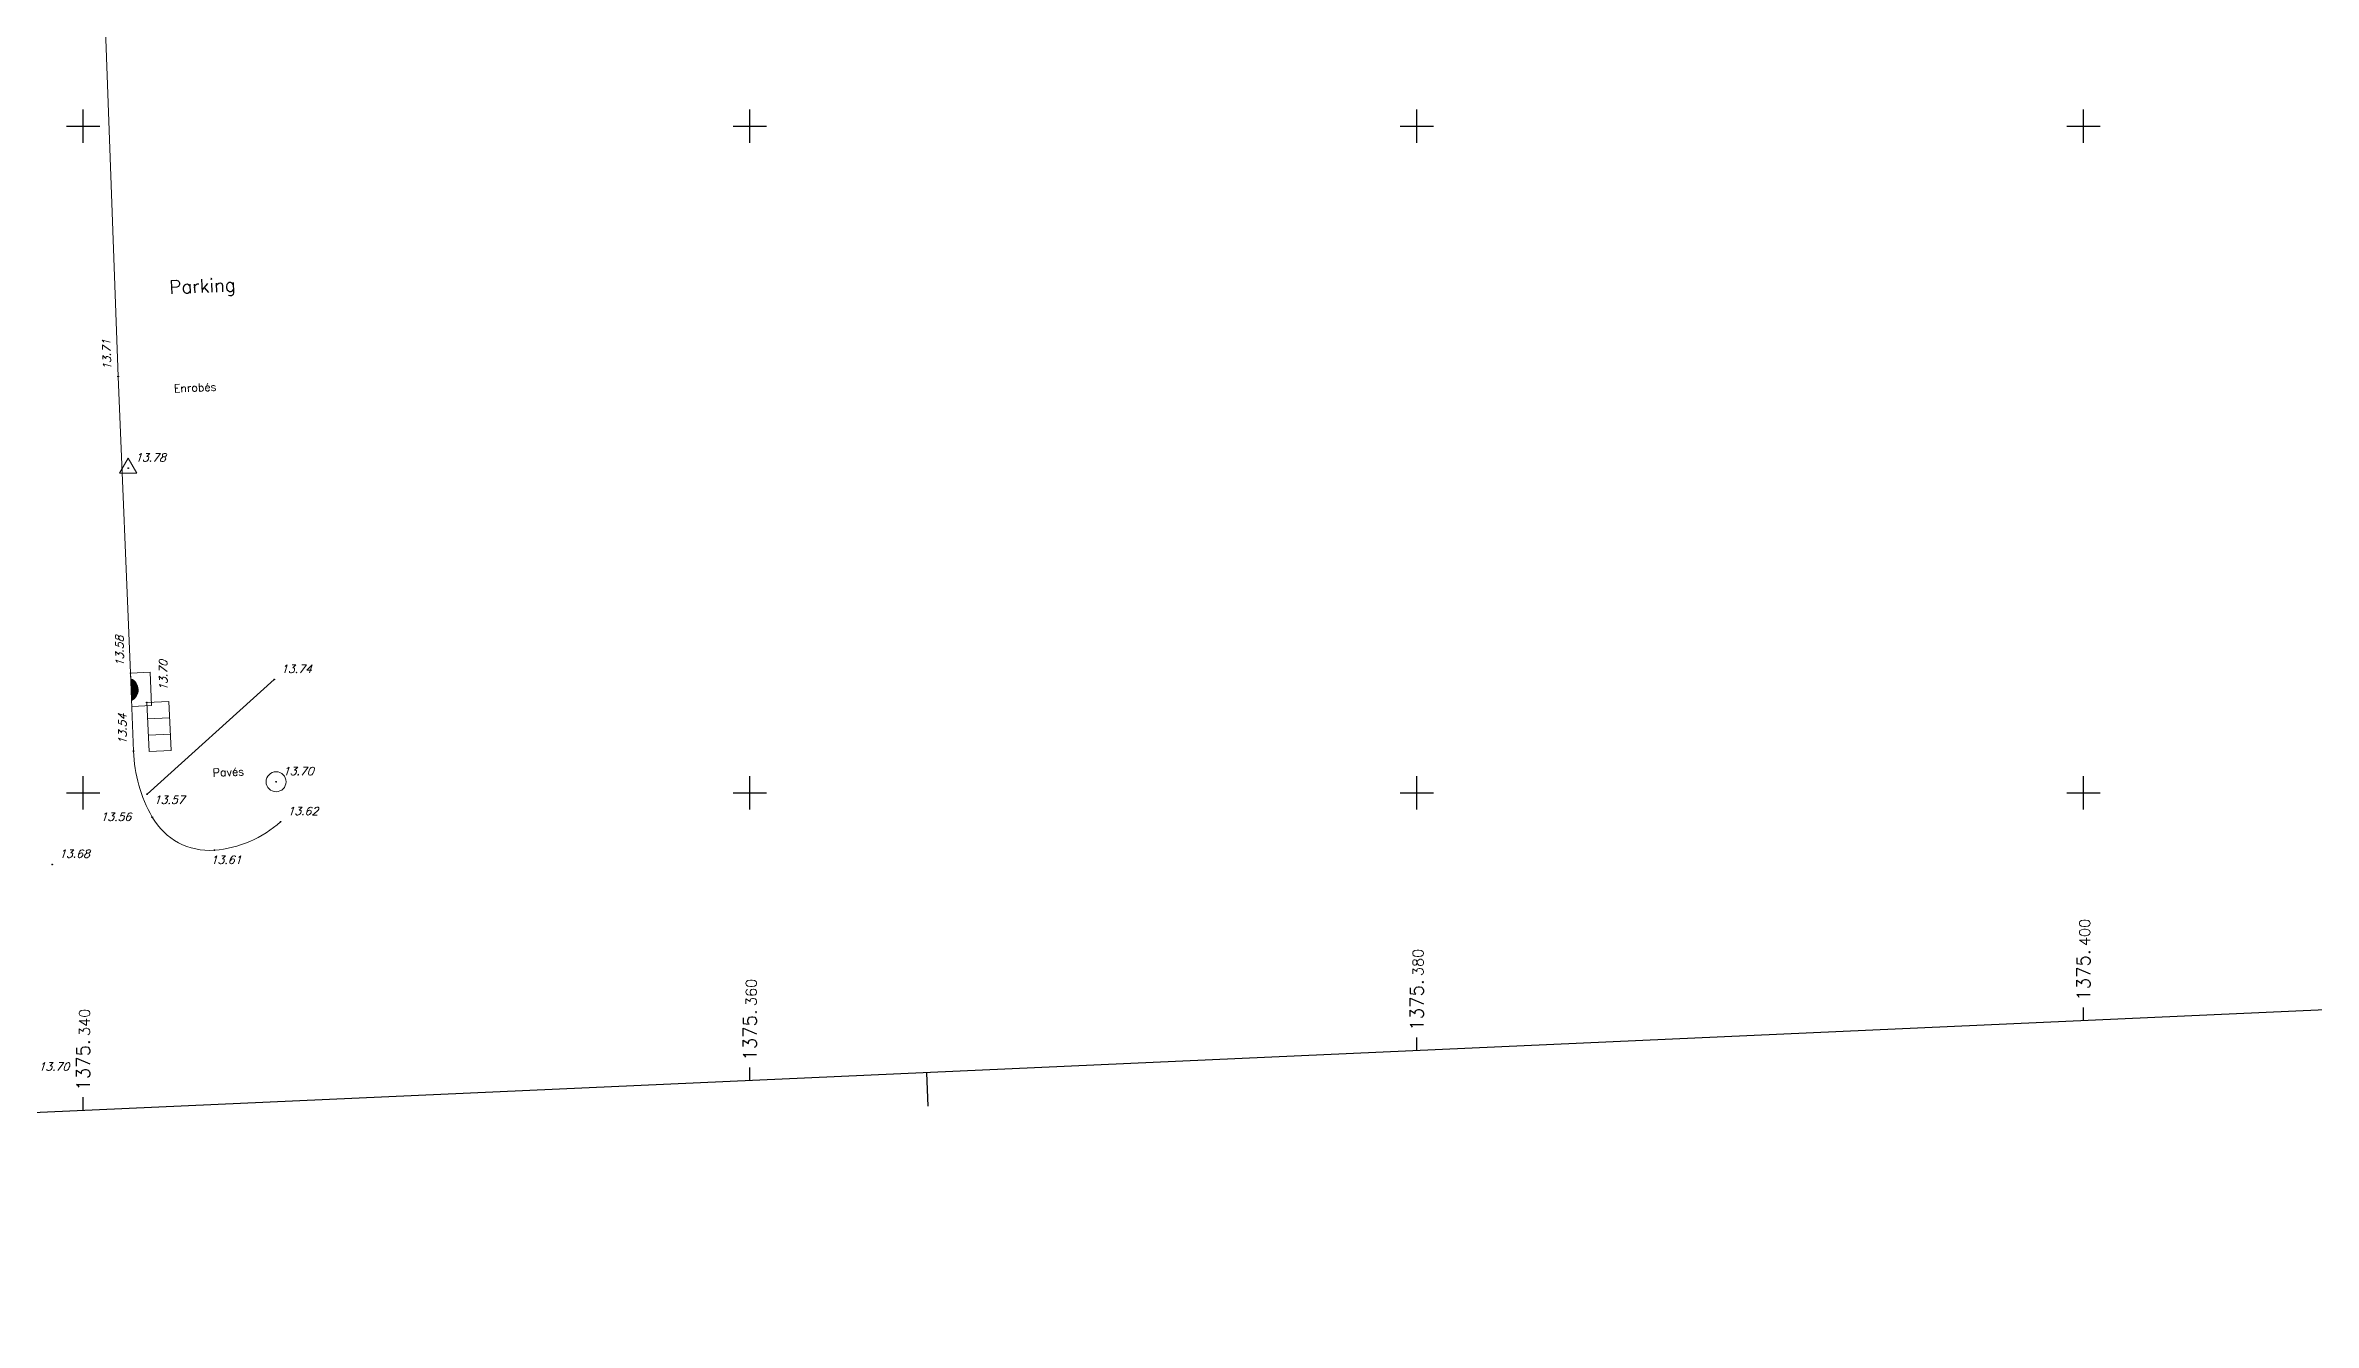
# Model space of a CAD drawing. Header units: metres. Extents: x 1373359 to 1376054, y 5226623 to 5228666.
# Drawn here: x 1375338.9 to 1375406.9, y 5226624.1 to 5226662.4 of the extents above; entities that cross this region are included whole.
import ezdxf

# ---------------------------------------------------------------- set-up
doc = ezdxf.new("R2010")
doc.units = ezdxf.units.M
doc.header["$LTSCALE"] = 2
doc.header["$PDMODE"] = 32
doc.header["$PDSIZE"] = 0.02
doc.layers.get('0').update_dxf_attribs({"color": 6})
for name, color, linetype, lineweight in [('ASSEP_P_AFFRON', 5, 'Continuous', 0), ('ASSEP_P_AV--RC', 5, 'Continuous', 9), ('EV_F_TEXNATSOL', 7, 'Continuous', 0), ('GEOD_P_STA', 6, 'Continuous', 9), ('TEL_P_AFFREC', 6, 'Continuous', 9), ('VOIE_L_BORDREV', 252, 'Continuous', 0), ('VOIE_L_BORDURE', 7, 'Continuous', 9)]:
    doc.layers.add(name, color=color, linetype=linetype, lineweight=lineweight)
for name, color, linetype in [('MEP_F_CADRE', 7, 'Continuous'), ('MEP_F_CARRO', 7, 'Continuous'), ('MEP_F_TEXCARRO', 7, 'Continuous'), ('TopoAlt', 7, 'Continuous'), ('Topojis', 7, 'Continuous')]:
    doc.layers.add(name, color=color, linetype=linetype)
doc.styles.get("Standard").update_dxf_attribs({"font": 'romans.shx'})

# ---------------------------------------------------------------- blocks, each defined once
blk = doc.blocks.new('Tcpoint')
at = {"color": 0}
blk.add_point((0, 0), dxfattribs=at)
at = {"layer": 'TopoAlt'}
blk.add_attdef('ALT', (0.2, 0.2), '', height=0.24, dxfattribs=at)
blk = doc.blocks.new('CB008')
blk.add_hatch(color=0).paths.add_polyline_path([(0.174, 0), (0.826, 0, 0.642037)])
at = {"color": 0}
for points in [[(0, 0.586), (1, 0.586)], [(0, 0), (0, 0.586)], [(0, 0), (0.174, 0)], [(0.174, 0), (0.826, 0)], [(0.826, 0), (1, 0)], [(1, 0), (1, 0.586)]]:
    blk.add_lwpolyline(points, dxfattribs=at)
blk.add_arc((0.5, -0.149), 0.358, 24.59605, 155.40395, dxfattribs=at)
blk = doc.blocks.new('CB003')
at = {"color": 0, "linetype": 'Continuous'}
for p, q in [((0, 0), (0, 1)), ((1, 1), (0, 1)), ((0.333, 0), (0.333, 1)), ((0.666, 0), (0.666, 1)), ((1, 0), (1, 1)), ((1, 0), (0, 0))]:
    blk.add_line(p, q, dxfattribs=at)
blk = doc.blocks.new('u014')
at = {"color": 0}
blk.add_line((0, 0), (0, 0), dxfattribs=at)
blk.add_circle((0, 0), 0.3, dxfattribs=at)
blk = doc.blocks.new('t003')
at = {"color": 0}
blk.add_line((0, 0), (0, 0), dxfattribs=at)
blk.add_lwpolyline([(0.259834, -0.149954), (-0.000053, 0.3), (-0.259781, -0.150046)], close=True, dxfattribs=at)

msp = doc.modelspace()

# ---------------------------------------------------------------- linework, layer by layer
at = {"layer": 'MEP_F_CADRE', "flags": 128}
for points in [[(1375193.192, 5226741.78), (1375276.098, 5226745.507), (1375273.475, 5226803.848), (1375440.307, 5226811.347), (1375448.219, 5226635.325), (1375198.471, 5226624.098), (1375193.182, 5226741.779)], [(1375365.348, 5226630.598), (1375365.303, 5226631.597)]]:
    msp.add_lwpolyline(points, dxfattribs=at)
at = {"layer": 'MEP_F_CARRO'}
for p, q in [((1375340, 5226659.5), (1375340, 5226660.5)), ((1375360, 5226659.5), (1375360, 5226660.5)), ((1375380, 5226659.5), (1375380, 5226660.5)), ((1375400, 5226659.5), (1375400, 5226660.5)), ((1375339.5, 5226660), (1375340.5, 5226660)), ((1375359.5, 5226660), (1375360.5, 5226660)), ((1375379.5, 5226660), (1375380.5, 5226660)), ((1375399.5, 5226660), (1375400.5, 5226660)), ((1375340, 5226639.5), (1375340, 5226640.5)), ((1375360, 5226639.5), (1375360, 5226640.5)), ((1375380, 5226639.5), (1375380, 5226640.5)), ((1375400, 5226639.5), (1375400, 5226640.5)), ((1375339.5, 5226640), (1375340.5, 5226640)), ((1375359.5, 5226640), (1375360.5, 5226640)), ((1375379.5, 5226640), (1375380.5, 5226640)), ((1375399.5, 5226640), (1375400.5, 5226640))]:
    msp.add_line(p, q, dxfattribs=at)
at = {"layer": 'MEP_F_TEXCARRO'}
for p, q in [((1375400, 5226633.157), (1375400, 5226633.557)), ((1375380, 5226632.258), (1375380, 5226632.658)), ((1375360, 5226631.359), (1375360, 5226631.759)), ((1375340, 5226630.46), (1375340, 5226630.86))]:
    msp.add_line(p, q, dxfattribs=at)
at = {"layer": 'VOIE_L_BORDREV', "flags": 128}
msp.add_lwpolyline([(1375345.731, 5226643.399), (1375341.914, 5226639.959)], dxfattribs=at)
at = {"layer": 'VOIE_L_BORDURE', "flags": 128}
msp.add_lwpolyline([(1375344.513, 5226688.56), (1375339.785, 5226693.799, 0.34018), (1375339.497, 5226693.852, 0.215892), (1375339.432, 5226693.66), (1375339.396, 5226692.93), (1375340.046, 5226678.141), (1375340.563, 5226665.631), (1375341.049, 5226652.491), (1375341.421, 5226643.592), (1375341.506, 5226641.25, 0.120686), (1375342.069, 5226639.268, 0.290872), (1375343.935, 5226638.277, 0.165174), (1375345.922, 5226639.131)], format="xyb", dxfattribs=at)

# ---------------------------------------------------------------- block references
at = {"layer": 'ASSEP_P_AFFRON', "yscale": -1}
msp.add_blockref('u014', (1375345.785, 5226640.33), dxfattribs=at)
at = {"layer": 'ASSEP_P_AV--RC', "rotation": 272.0865180748411}
msp.add_blockref('CB008', (1375341.421, 5226643.592), dxfattribs=at)
at = {"layer": 'GEOD_P_STA'}
msp.add_blockref('t003', (1375341.352, 5226649.741), dxfattribs=at)
at = {"layer": 'TEL_P_AFFREC', "xscale": 1.475860470185797, "yscale": 0.6649428381196151, "rotation": 272.9204881611239}
msp.add_blockref('CB003', (1375341.903, 5226642.708), dxfattribs=at)
at = {"layer": 'Topojis'}
ref = msp.add_blockref('Tcpoint', (1375341.049, 5226652.491), dxfattribs=dict(at, rotation=92.11628183126975))
ref.add_attrib('ALT', '13.71', (1375340.841, 5226652.684), dxfattribs={"layer": 'TopoAlt', "height": 0.24, "rotation": 92.11628, "oblique": 18})
ref = msp.add_blockref('Tcpoint', (1375341.352, 5226649.741), dxfattribs=at)
ref.add_attrib('ALT', '13.78', (1375341.552, 5226649.941), dxfattribs={"layer": 'TopoAlt', "height": 0.24, "oblique": 18})
ref = msp.add_blockref('Tcpoint', (1375341.421, 5226643.592), dxfattribs=dict(at, rotation=90.73567491678725))
ref.add_attrib('ALT', '13.58', (1375341.218, 5226643.79), dxfattribs={"layer": 'TopoAlt', "height": 0.24, "rotation": 90.73567, "oblique": 18})
ref = msp.add_blockref('Tcpoint', (1375341.903, 5226642.708), dxfattribs=dict(at, rotation=90.73567491678725))
ref.add_attrib('ALT', '13.70', (1375342.528, 5226643.056), dxfattribs={"layer": 'TopoAlt', "height": 0.24, "rotation": 90.73567, "oblique": 18})
ref = msp.add_blockref('Tcpoint', (1375345.731, 5226643.399), dxfattribs=at)
ref.add_attrib('ALT', '13.74', (1375345.931, 5226643.599), dxfattribs={"layer": 'TopoAlt', "height": 0.24, "oblique": 18})
ref = msp.add_blockref('Tcpoint', (1375341.506, 5226641.25), dxfattribs=dict(at, rotation=90.73567491678725))
ref.add_attrib('ALT', '13.54', (1375341.304, 5226641.448), dxfattribs={"layer": 'TopoAlt', "height": 0.24, "rotation": 90.73567, "oblique": 18})
ref = msp.add_blockref('Tcpoint', (1375345.785, 5226640.33), dxfattribs=at)
ref.add_attrib('ALT', '13.70', (1375345.985, 5226640.53), dxfattribs={"layer": 'TopoAlt', "height": 0.24, "oblique": 18})
ref = msp.add_blockref('Tcpoint', (1375341.914, 5226639.959), dxfattribs=at)
ref.add_attrib('ALT', '13.57', (1375342.113, 5226639.668), dxfattribs={"layer": 'TopoAlt', "height": 0.24, "oblique": 18})
ref = msp.add_blockref('Tcpoint', (1375342.069, 5226639.268), dxfattribs=at)
ref.add_attrib('ALT', '13.56', (1375340.513, 5226639.159), dxfattribs={"layer": 'TopoAlt', "height": 0.24, "oblique": 18})
ref = msp.add_blockref('Tcpoint', (1375345.922, 5226639.131), dxfattribs=at)
ref.add_attrib('ALT', '13.62', (1375346.122, 5226639.331), dxfattribs={"layer": 'TopoAlt', "height": 0.24, "oblique": 18})
ref = msp.add_blockref('Tcpoint', (1375339.072, 5226637.851), dxfattribs=at)
ref.add_attrib('ALT', '13.68', (1375339.272, 5226638.051), dxfattribs={"layer": 'TopoAlt', "height": 0.24, "oblique": 18})
ref = msp.add_blockref('Tcpoint', (1375343.935, 5226638.277), dxfattribs=at)
ref.add_attrib('ALT', '13.61', (1375343.82, 5226637.866), dxfattribs={"layer": 'TopoAlt', "height": 0.24, "oblique": 18})
ref = msp.add_blockref('Tcpoint', (1375338.454, 5226631.46), dxfattribs=at)
ref.add_attrib('ALT', '13.70', (1375338.654, 5226631.66), dxfattribs={"layer": 'TopoAlt', "height": 0.24, "oblique": 18})

# ---------------------------------------------------------------- texts
at = {"layer": 'EV_F_TEXNATSOL'}
for s, height, rotation, p in [('Parking', 0.4, 2.28599, (1375342.589, 5226654.97, -14.421)), ('Enrobés', 0.24, 2.28599, (1375342.722, 5226652.013, -14.421)), ('Pavés', 0.24, 2.43281, (1375343.89, 5226640.48, -14.421))]:
    msp.add_text(s, height=height, rotation=rotation, dxfattribs=at).set_placement(p)
at = {"layer": 'MEP_F_TEXCARRO'}
for s, height, p in [('400', 0.32, (1375400.2, 5226635.395)), ('380', 0.32, (1375380.2, 5226634.496)), ('1375.', 0.4, (1375400.2, 5226633.757)), ('360', 0.32, (1375360.2, 5226633.597)), ('1375.', 0.4, (1375380.2, 5226632.858)), ('340', 0.32, (1375340.2, 5226632.698)), ('1375.', 0.4, (1375360.2, 5226631.959)), ('1375.', 0.4, (1375340.2, 5226631.06))]:
    msp.add_text(s, height=height, rotation=90, dxfattribs=at).set_placement(p)

doc.saveas('drawing.dxf')
